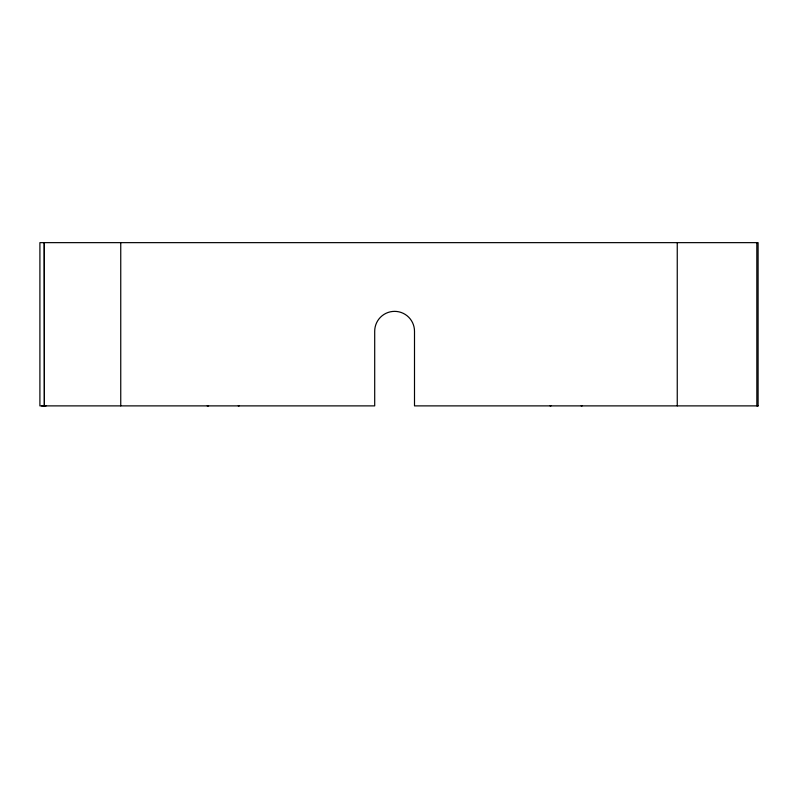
<?xml version="1.0" encoding="UTF-8"?>
<svg xmlns="http://www.w3.org/2000/svg" width="798" height="798" viewBox="0 0 798 798"><rect width="100%" height="100%" fill="white"/><g stroke="black" fill="none" stroke-linecap="round" stroke-linejoin="round"><path stroke-width="1.2" d="M756.823 242.642L756.843 405.883L758.1 405.883L758.1 242.642L39.9 242.642L39.9 405.883L374.701 405.883L374.701 331.26A19.9 19.9 0 0 1 394.601 311.36A19.9 19.9 0 0 1 414.501 331.26L414.501 405.883L758.1 405.883M41.566 405.883L46.085 405.883M207.221 405.883L208.557 405.883M238.253 405.883L239.131 405.883M550.071 405.883L550.959 405.883M581.163 405.883L582.111 405.883M677.253 242.642L677.253 405.883M120.747 242.642L120.747 405.883M44.259 242.642L44.369 405.883L44.259 242.642"/></g></svg>
